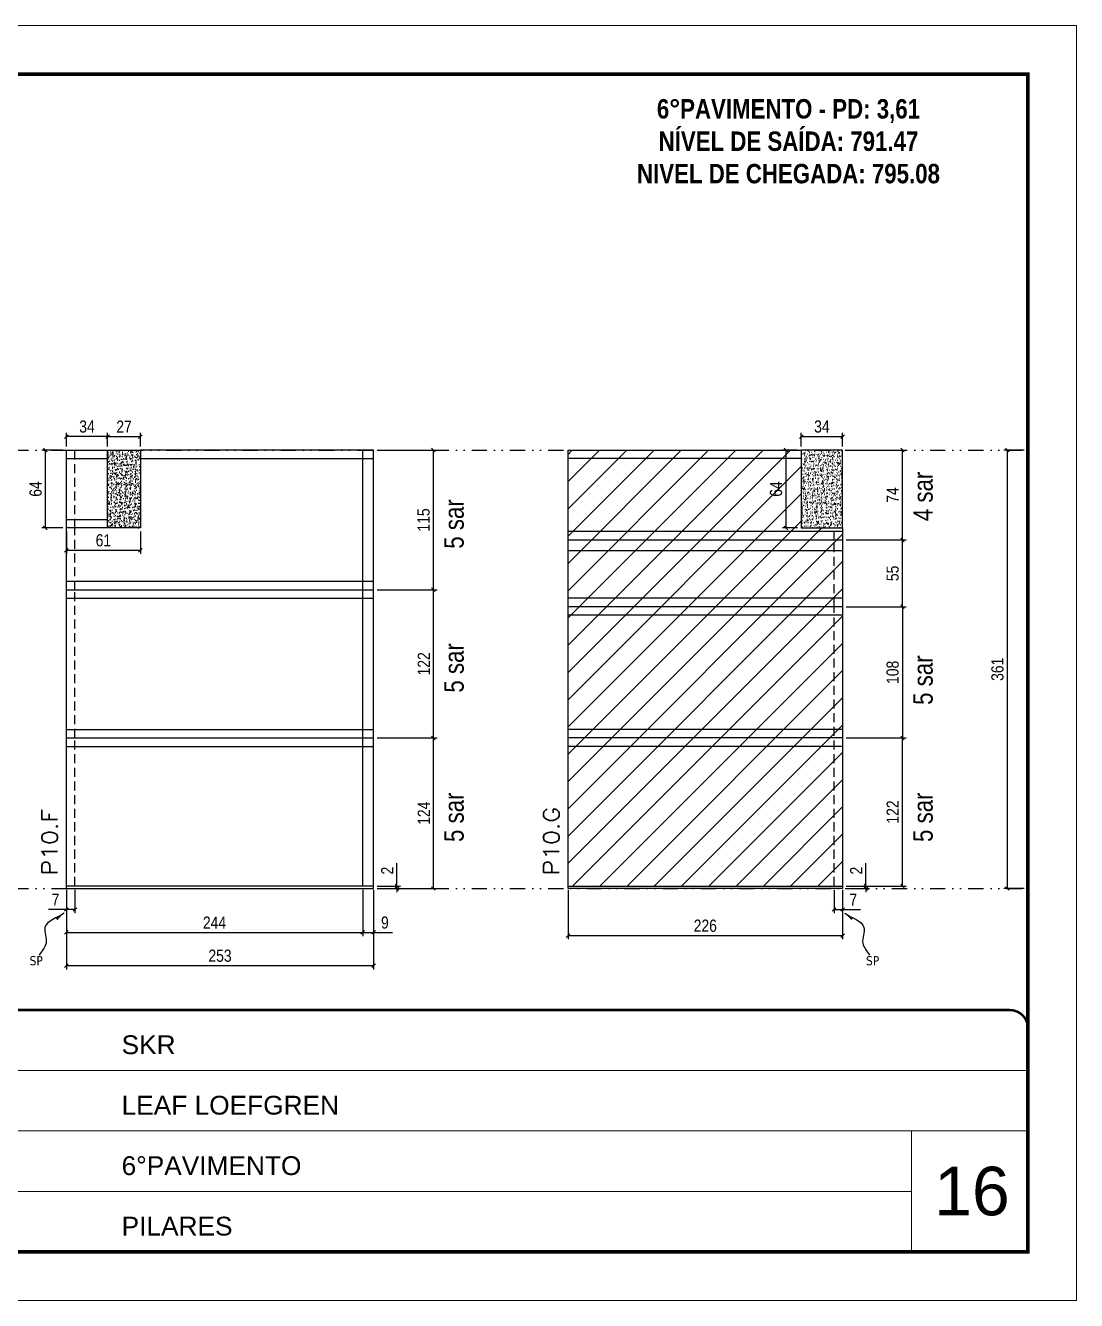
# Model space of a CAD drawing. Extents: x 14400 to 27878, y -21631 to 6985.
# Drawn here: x 19802 to 20667, y 2489 to 3539 of the extents above; entities that cross this region are included whole.
import ezdxf

# ---------------------------------------------------------------- set-up
doc = ezdxf.new("R2010")
doc.units = 0
for name, pattern in [('CONTINUO', [0]), ('DASHED', [0.75, 0.5, -0.25]), ('DIVIDE2', [0.625, 0.25, -0.125, 0, -0.125, 0, -0.125]), ('HIDDEN', [0.375, 0.25, -0.125])]:
    doc.linetypes.add(name, pattern=pattern)
for name, color, linetype, lineweight in [('CARIMBO', 255, 'Continuous', 9), ('Folhas', 255, 'Continuous', 9), ('Hachura', 251, 'Continuous', 9), ('SARRAFO DE PRESSAO', 251, 'DASHED', 9), ('Texto Seção', 7, 'Continuous', 15)]:
    doc.layers.add(name, color=color, linetype=linetype, lineweight=lineweight)
for name, color, linetype in [('COTA', 241, 'Continuous'), ('NOMENCLATURA', 7, 'Continuous'), ('Nível', 160, 'Continuous'), ('Painéis', 200, 'Continuous'), ('SARR_2.2x7', 40, 'Continuous'), ('Sarrafo de Pressão', 42, 'HIDDEN'), ('texto', 7, 'Continuous')]:
    doc.layers.add(name, color=color, linetype=linetype)
doc.styles.add('ARIAL', font='arial.ttf')
doc.styles.add('ARIAL_NARROW', font='ARIALN.TTF', dxfattribs={"height": 0.2})
doc.styles.add('COTA TECNICA', font='techl___.ttf', dxfattribs={"height": 10})
doc.styles.add('COTA TECNICA-50', font='techl___.ttf', dxfattribs={"height": 10})
doc.styles.add('REGUA-120', font='ROMANS.shx', dxfattribs={"height": 15})
doc.styles.add('ROMANC', font='techb___.ttf', dxfattribs={"height": 2.5})
doc.styles.get("Standard").update_dxf_attribs({"font": 'arial.ttf'})
doc.dimstyles.new('COTA PAINEL-50', dxfattribs={"dimtxt": 10, "dimasz": 3, "dimexe": 3, "dimexo": 3, "dimgap": 3, "dimtad": 1, "dimdec": 1, "dimzin": 12, "dimdsep": 46, "dimtxsty": 'COTA TECNICA-50', "dimblk1": 'OBLIQUE', "dimblk2": 'OBLIQUE', "dimsah": 1, "dimcen": 0.9, "dimclrd": 4, "dimclre": 4, "dimclrt": 240, "dimadec": 1, "dimazin": 3, "dimtfac": 1, "dimtdec": 1, "dimtmove": 0, "dimatfit": 3, "dimfxl": 1, "dimtolj": 1, "dimtzin": 12, "dimarcsym": 0})
doc.dimstyles.new('PAINEL', dxfattribs={"dimtxt": 10, "dimasz": 3, "dimexe": 3, "dimexo": 3, "dimgap": 3, "dimtad": 1, "dimdec": 1, "dimzin": 12, "dimdsep": 46, "dimtxsty": 'COTA TECNICA', "dimblk1": 'OBLIQUE', "dimblk2": 'OBLIQUE', "dimsah": 1, "dimcen": 0.9, "dimclrd": 4, "dimclre": 4, "dimclrt": 240, "dimadec": 1, "dimazin": 3, "dimtfac": 1, "dimtdec": 1, "dimtmove": 0, "dimatfit": 3, "dimfxl": 1, "dimtolj": 1, "dimtzin": 12, "dimarcsym": 0})
doc.dimstyles.get("Standard").update_dxf_attribs({"dimtxt": 0.18, "dimasz": 0.18, "dimexe": 0.18, "dimexo": 0.0625, "dimgap": 0.09, "dimtad": 0, "dimtih": 1, "dimtoh": 1, "dimdec": 4, "dimzin": 0, "dimdsep": 46, "dimtxsty": 'Standard', "dimcen": 0.09, "dimadec": 0, "dimazin": 0, "dimtfac": 1, "dimtdec": 4, "dimtofl": 0, "dimtmove": 0, "dimatfit": 3, "dimfxl": 1, "dimtolj": 1, "dimtzin": 0, "dimarcsym": 0})

# ---------------------------------------------------------------- blocks, each defined once
blk = doc.blocks.new('9999999999')
at = {"color": 30, "linetype": 'CONTINUO'}
for p, q in [((98564.6, 34379.6), (99584, 34379.6)), ((98564.6, 34329.8), (99488, 34329.8)), ((99584, 34329.8), (99488, 34329.8)), ((99488, 34329.8), (99488, 34230.2)), ((98564.6, 34280), (99488, 34280))]:
    blk.add_line(p, q, dxfattribs=at)
at = {"color": 30, "linetype": 'CONTINUO', "const_width": 2}
blk.add_lwpolyline([(99584, 34230.2), (99584, 34414.4, 0.414214), (99569, 34429.4), (98229, 34429.4, 0.414214), (98214, 34414.4), (98214, 34245.2, 0.414214), (98229, 34230.2), (99584, 34230.2)], format="xyb", dxfattribs=at)
at = {"layer": 'Folhas'}
blk.add_lwpolyline([(98139, 34190.2), (99624, 34190.2), (99624, 35240.2), (98139, 35240.2)], close=True, dxfattribs=at)
at = {"layer": 'Folhas', "color": 30, "const_width": 3}
blk.add_lwpolyline([(98214, 34230.2), (99584, 34230.2), (99584, 35200.2), (98214, 35200.2)], close=True, dxfattribs=at)
at = {"color": 7, "linetype": 'Continuous', "ltscale": 5, "style": 'ARIAL'}
for s, height, p in [('SKR', 15.48, (98837.7, 34393.1)), ('LEAF LOEFGREN', 15.483, (98837.7, 34343.3)), ('6°PAVIMENTO', 15.483, (98837.7, 34293.5)), ('PILARES', 15.48, (98837.7, 34243.7))]:
    blk.add_text(s, height=height, dxfattribs=at).set_placement(p)
blk = doc.blocks.new('_Oblique')
at = {"color": 0, "linetype": 'ByBlock', "lineweight": -2}
blk.add_line((-0.5, -0.5), (0.5, 0.5), dxfattribs=at)
blk = doc.blocks.new('*D2775')
at = {"layer": 'COTA', "color": 4, "lineweight": -2, "transparency": 16777216}
for p, q in [((20624, 3189.3), (20607.1, 3189.3)), ((20610.1, 2828.3), (20610.1, 3189.3)), ((20624, 2828.3), (20607.1, 2828.3))]:
    blk.add_line(p, q, dxfattribs=at)
at = {"layer": 'Defpoints', "color": 0, "transparency": 16777216}
for p in [(20610.1, 3189.3), (20627, 3189.3), (20627, 2828.3)]:
    blk.add_point(p, dxfattribs=at)
at = {"layer": 'COTA', "color": 4, "lineweight": -2, "transparency": 16777216, "xscale": 3, "yscale": 3, "zscale": 3}
for p, rotation in [((20610.1, 3189.3), 90), ((20610.1, 2828.3), 270)]:
    blk.add_blockref('_Oblique', p, dxfattribs=dict(at, rotation=rotation))
at = {"layer": 'COTA', "color": 240, "transparency": 16777216, "insert": (20601.9, 3008.8), "char_height": 10, "attachment_point": 5, "rotation": 90, "style": 'COTA TECNICA'}
blk.add_mtext('\\A1;361', dxfattribs=at)
blk = doc.blocks.new('*D2817')
at = {"layer": 'COTA', "color": 4, "lineweight": -2, "transparency": 16777216}
for p, q in [((19835.2, 2827.3), (19835.2, 2761.7)), ((20088.2, 2827.3), (20088.2, 2761.7)), ((20088.2, 2764.7), (19835.2, 2764.7))]:
    blk.add_line(p, q, dxfattribs=at)
at = {"layer": 'Defpoints', "color": 0, "transparency": 16777216}
for p in [(19835.2, 2830.3), (20088.2, 2830.3), (19835.2, 2764.7)]:
    blk.add_point(p, dxfattribs=at)
at = {"layer": 'COTA', "color": 4, "lineweight": -2, "transparency": 16777216, "xscale": 3, "yscale": 3, "zscale": 3, "rotation": 180}
blk.add_blockref('_Oblique', (19835.2, 2764.7), dxfattribs=at)
at = {"layer": 'COTA', "color": 4, "lineweight": -2, "transparency": 16777216, "xscale": 3, "yscale": 3, "zscale": 3}
blk.add_blockref('_Oblique', (20088.2, 2764.7), dxfattribs=at)
at = {"layer": 'COTA', "color": 240, "transparency": 16777216, "insert": (19961.7, 2772.9), "char_height": 10, "attachment_point": 5, "style": 'COTA TECNICA'}
blk.add_mtext('\\A1;253', dxfattribs=at)
blk = doc.blocks.new('*D2818')
at = {"layer": 'COTA', "color": 4, "lineweight": -2, "transparency": 16777216}
for p, q in [((19835.2, 2825.3), (19835.2, 2808)), ((19842.2, 2827.3), (19842.2, 2808)), ((19835.2, 2811), (19820.4, 2811)), ((19842.2, 2811), (19835.2, 2811))]:
    blk.add_line(p, q, dxfattribs=at)
at = {"layer": 'Defpoints', "color": 0, "transparency": 16777216}
for p in [(19835.2, 2828.3), (19842.2, 2830.3), (19835.2, 2811)]:
    blk.add_point(p, dxfattribs=at)
at = {"layer": 'COTA', "color": 4, "lineweight": -2, "transparency": 16777216, "xscale": 3, "yscale": 3, "zscale": 3, "rotation": 180}
blk.add_blockref('_Oblique', (19835.2, 2811), dxfattribs=at)
at = {"layer": 'COTA', "color": 4, "lineweight": -2, "transparency": 16777216, "xscale": 3, "yscale": 3, "zscale": 3}
blk.add_blockref('_Oblique', (19842.2, 2811), dxfattribs=at)
at = {"layer": 'COTA', "color": 240, "transparency": 16777216, "insert": (19826.3, 2819.1), "char_height": 10, "attachment_point": 5, "style": 'COTA TECNICA-50'}
blk.add_mtext('\\A1;7', dxfattribs=at)
blk = doc.blocks.new('*D2819')
at = {"layer": 'COTA', "color": 4, "lineweight": -2, "transparency": 16777216}
for p, q in [((20107.4, 2830.3), (20107.4, 2849.1)), ((20091.2, 2830.3), (20110.4, 2830.3)), ((20091.2, 2828.3), (20110.4, 2828.3)), ((20107.4, 2828.3), (20107.4, 2830.3)), ((20107.4, 2828.3), (20107.4, 2825.3))]:
    blk.add_line(p, q, dxfattribs=at)
at = {"layer": 'Defpoints', "color": 0, "transparency": 16777216}
for p in [(20088.2, 2830.3), (20088.2, 2828.3), (20107.4, 2828.3)]:
    blk.add_point(p, dxfattribs=at)
at = {"layer": 'COTA', "color": 4, "lineweight": -2, "transparency": 16777216, "xscale": 3, "yscale": 3, "zscale": 3}
for p, rotation in [((20107.4, 2830.3), 270), ((20107.4, 2828.3), 90)]:
    blk.add_blockref('_Oblique', p, dxfattribs=dict(at, rotation=rotation))
at = {"layer": 'COTA', "color": 240, "transparency": 16777216, "insert": (20099.4, 2843), "char_height": 10, "attachment_point": 5, "rotation": 90, "style": 'COTA TECNICA-50'}
blk.add_mtext('\\A1;2', dxfattribs=at)
blk = doc.blocks.new('*D2820')
at = {"layer": 'COTA', "color": 4, "linetype": 'ByBlock', "lineweight": -2, "transparency": 16777216}
for p, q in [((20091.2, 2952.3), (20140.5, 2952.3)), ((20137.5, 2828.3), (20137.5, 2952.3)), ((20091.2, 2828.3), (20140.5, 2828.3))]:
    blk.add_line(p, q, dxfattribs=at)
at = {"layer": 'Defpoints', "color": 0, "linetype": 'ByBlock', "transparency": 16777216}
for p in [(20088.2, 2952.3), (20137.5, 2952.3), (20088.2, 2828.3)]:
    blk.add_point(p, dxfattribs=at)
at = {"layer": 'COTA', "color": 4, "linetype": 'ByBlock', "lineweight": -2, "transparency": 16777216, "xscale": 3, "yscale": 3, "zscale": 3}
for p, rotation in [((20137.5, 2952.3), 90), ((20137.5, 2828.3), 270)]:
    blk.add_blockref('_Oblique', p, dxfattribs=dict(at, rotation=rotation))
at = {"layer": 'COTA', "color": 240, "linetype": 'ByBlock', "transparency": 16777216, "insert": (20129.5, 2890.3), "char_height": 10, "attachment_point": 5, "rotation": 90, "style": 'COTA TECNICA'}
blk.add_mtext('\\A1;124', dxfattribs=at)
blk = doc.blocks.new('*D2828')
at = {"layer": 'COTA', "color": 4, "lineweight": -2, "transparency": 16777216}
for p, q in [((19835.2, 3192.3), (19835.2, 3203.5)), ((19869.2, 3192.3), (19869.2, 3203.5)), ((19869.2, 3200.5), (19835.2, 3200.5))]:
    blk.add_line(p, q, dxfattribs=at)
at = {"layer": 'Defpoints', "color": 0, "transparency": 16777216}
for p in [(19835.2, 3200.5), (19835.2, 3189.3), (19869.2, 3189.3)]:
    blk.add_point(p, dxfattribs=at)
at = {"layer": 'COTA', "color": 4, "lineweight": -2, "transparency": 16777216, "xscale": 3, "yscale": 3, "zscale": 3, "rotation": 180}
blk.add_blockref('_Oblique', (19835.2, 3200.5), dxfattribs=at)
at = {"layer": 'COTA', "color": 4, "lineweight": -2, "transparency": 16777216, "xscale": 3, "yscale": 3, "zscale": 3}
blk.add_blockref('_Oblique', (19869.2, 3200.5), dxfattribs=at)
at = {"layer": 'COTA', "color": 240, "transparency": 16777216, "insert": (19852.2, 3208.7), "char_height": 10, "attachment_point": 5, "style": 'COTA TECNICA'}
blk.add_mtext('\\A1;34', dxfattribs=at)
blk = doc.blocks.new('*D2829')
at = {"layer": 'COTA', "color": 4, "lineweight": -2, "transparency": 16777216}
for p, q in [((20248.3, 2827.3), (20248.3, 2786.5)), ((20474.3, 2827.3), (20474.3, 2786.5)), ((20248.3, 2789.5), (20474.3, 2789.5))]:
    blk.add_line(p, q, dxfattribs=at)
at = {"layer": 'Defpoints', "color": 0, "transparency": 16777216}
for p in [(20248.3, 2830.3), (20474.3, 2830.3), (20474.3, 2789.5)]:
    blk.add_point(p, dxfattribs=at)
at = {"layer": 'COTA', "color": 4, "lineweight": -2, "transparency": 16777216, "xscale": 3, "yscale": 3, "zscale": 3, "rotation": 180}
blk.add_blockref('_Oblique', (20248.3, 2789.5), dxfattribs=at)
at = {"layer": 'COTA', "color": 4, "lineweight": -2, "transparency": 16777216, "xscale": 3, "yscale": 3, "zscale": 3}
blk.add_blockref('_Oblique', (20474.3, 2789.5), dxfattribs=at)
at = {"layer": 'COTA', "color": 240, "transparency": 16777216, "insert": (20361.3, 2797.6), "char_height": 10, "attachment_point": 5, "style": 'COTA TECNICA'}
blk.add_mtext('\\A1;226', dxfattribs=at)
blk = doc.blocks.new('*D2830')
at = {"layer": 'COTA', "color": 4, "lineweight": -2, "transparency": 16777216}
for p, q in [((20467.3, 2827.3), (20467.3, 2808)), ((20474.3, 2825.3), (20474.3, 2808)), ((20467.3, 2811), (20474.3, 2811)), ((20474.3, 2811), (20489, 2811))]:
    blk.add_line(p, q, dxfattribs=at)
at = {"layer": 'Defpoints', "color": 0, "transparency": 16777216}
for p in [(20467.3, 2830.3), (20474.3, 2828.3), (20474.3, 2811)]:
    blk.add_point(p, dxfattribs=at)
at = {"layer": 'COTA', "color": 4, "lineweight": -2, "transparency": 16777216, "xscale": 3, "yscale": 3, "zscale": 3, "rotation": 180}
blk.add_blockref('_Oblique', (20467.3, 2811), dxfattribs=at)
at = {"layer": 'COTA', "color": 4, "lineweight": -2, "transparency": 16777216, "xscale": 3, "yscale": 3, "zscale": 3}
blk.add_blockref('_Oblique', (20474.3, 2811), dxfattribs=at)
at = {"layer": 'COTA', "color": 240, "transparency": 16777216, "insert": (20483.2, 2819.1), "char_height": 10, "attachment_point": 5, "style": 'COTA TECNICA-50'}
blk.add_mtext('\\A1;7', dxfattribs=at)
blk = doc.blocks.new('*D2831')
at = {"layer": 'COTA', "color": 4, "lineweight": -2, "transparency": 16777216}
for p, q in [((20493.6, 2830.3), (20493.6, 2849.1)), ((20477.3, 2830.3), (20496.6, 2830.3)), ((20477.3, 2828.3), (20496.6, 2828.3)), ((20493.6, 2828.3), (20493.6, 2830.3)), ((20493.6, 2828.3), (20493.6, 2825.3))]:
    blk.add_line(p, q, dxfattribs=at)
at = {"layer": 'Defpoints', "color": 0, "transparency": 16777216}
for p in [(20474.3, 2830.3), (20474.3, 2828.3), (20493.6, 2828.3)]:
    blk.add_point(p, dxfattribs=at)
at = {"layer": 'COTA', "color": 4, "lineweight": -2, "transparency": 16777216, "xscale": 3, "yscale": 3, "zscale": 3}
for p, rotation in [((20493.6, 2830.3), 270), ((20493.6, 2828.3), 90)]:
    blk.add_blockref('_Oblique', p, dxfattribs=dict(at, rotation=rotation))
at = {"layer": 'COTA', "color": 240, "transparency": 16777216, "insert": (20485.6, 2843), "char_height": 10, "attachment_point": 5, "rotation": 90, "style": 'COTA TECNICA-50'}
blk.add_mtext('\\A1;2', dxfattribs=at)
blk = doc.blocks.new('*D2832')
at = {"layer": 'COTA', "color": 4, "lineweight": -2, "transparency": 16777216}
for p, q in [((20440.3, 3192.3), (20440.3, 3203.5)), ((20474.3, 3192.3), (20474.3, 3203.5)), ((20440.3, 3200.5), (20474.3, 3200.5))]:
    blk.add_line(p, q, dxfattribs=at)
at = {"layer": 'Defpoints', "color": 0, "transparency": 16777216}
for p in [(20474.3, 3200.5), (20440.3, 3189.3), (20474.3, 3189.3)]:
    blk.add_point(p, dxfattribs=at)
at = {"layer": 'COTA', "color": 4, "lineweight": -2, "transparency": 16777216, "xscale": 3, "yscale": 3, "zscale": 3, "rotation": 180}
blk.add_blockref('_Oblique', (20440.3, 3200.5), dxfattribs=at)
at = {"layer": 'COTA', "color": 4, "lineweight": -2, "transparency": 16777216, "xscale": 3, "yscale": 3, "zscale": 3}
blk.add_blockref('_Oblique', (20474.3, 3200.5), dxfattribs=at)
at = {"layer": 'COTA', "color": 240, "transparency": 16777216, "insert": (20457.3, 3208.7), "char_height": 10, "attachment_point": 5, "style": 'COTA TECNICA'}
blk.add_mtext('\\A1;34', dxfattribs=at)
blk = doc.blocks.new('*D2833')
at = {"layer": 'COTA', "color": 4, "lineweight": -2, "transparency": 16777216}
for p, q in [((20477.3, 2952.3), (20526.7, 2952.3)), ((20523.7, 2830.3), (20523.7, 2952.3)), ((20477.3, 2830.3), (20526.7, 2830.3))]:
    blk.add_line(p, q, dxfattribs=at)
at = {"layer": 'Defpoints', "color": 0, "transparency": 16777216}
for p in [(20474.3, 2952.3), (20523.7, 2952.3), (20474.3, 2830.3)]:
    blk.add_point(p, dxfattribs=at)
at = {"layer": 'COTA', "color": 4, "lineweight": -2, "transparency": 16777216, "xscale": 3, "yscale": 3, "zscale": 3}
for p, rotation in [((20523.7, 2952.3), 90), ((20523.7, 2830.3), 270)]:
    blk.add_blockref('_Oblique', p, dxfattribs=dict(at, rotation=rotation))
at = {"layer": 'COTA', "color": 240, "transparency": 16777216, "insert": (20515.6, 2891.3), "char_height": 10, "attachment_point": 5, "rotation": 90, "style": 'COTA TECNICA'}
blk.add_mtext('\\A1;122', dxfattribs=at)
blk = doc.blocks.new('*D2834')
at = {"layer": 'COTA', "color": 4, "lineweight": -2, "transparency": 16777216}
for p, q in [((20437.3, 3189.3), (20424.8, 3189.3)), ((20427.8, 3125.3), (20427.8, 3189.3)), ((20437.3, 3125.3), (20424.8, 3125.3))]:
    blk.add_line(p, q, dxfattribs=at)
at = {"layer": 'Defpoints', "color": 0, "transparency": 16777216}
for p in [(20427.8, 3189.3), (20440.3, 3189.3), (20440.3, 3125.3)]:
    blk.add_point(p, dxfattribs=at)
at = {"layer": 'COTA', "color": 4, "lineweight": -2, "transparency": 16777216, "xscale": 3, "yscale": 3, "zscale": 3}
for p, rotation in [((20427.8, 3189.3), 90), ((20427.8, 3125.3), 270)]:
    blk.add_blockref('_Oblique', p, dxfattribs=dict(at, rotation=rotation))
at = {"layer": 'COTA', "color": 240, "transparency": 16777216, "insert": (20419.6, 3157.3), "char_height": 10, "attachment_point": 5, "rotation": 90, "style": 'COTA TECNICA'}
blk.add_mtext('\\A1;64', dxfattribs=at)
blk = doc.blocks.new('*D2835')
at = {"layer": 'COTA', "color": 4, "lineweight": -2, "transparency": 16777216}
for p, q in [((20091.2, 3189.3), (20140.5, 3189.3)), ((20137.5, 3074.3), (20137.5, 3189.3)), ((20091.2, 3074.3), (20140.5, 3074.3))]:
    blk.add_line(p, q, dxfattribs=at)
at = {"layer": 'Defpoints', "color": 0, "transparency": 16777216}
for p in [(20088.2, 3189.3), (20137.5, 3189.3), (20088.2, 3074.3)]:
    blk.add_point(p, dxfattribs=at)
at = {"layer": 'COTA', "color": 4, "lineweight": -2, "transparency": 16777216, "xscale": 3, "yscale": 3, "zscale": 3}
for p, rotation in [((20137.5, 3189.3), 90), ((20137.5, 3074.3), 270)]:
    blk.add_blockref('_Oblique', p, dxfattribs=dict(at, rotation=rotation))
at = {"layer": 'COTA', "color": 240, "transparency": 16777216, "insert": (20129.4, 3131.8), "char_height": 10, "attachment_point": 5, "rotation": 90, "style": 'COTA TECNICA'}
blk.add_mtext('\\A1;115', dxfattribs=at)
blk = doc.blocks.new('*D2837')
at = {"layer": 'COTA', "color": 4, "lineweight": -2, "transparency": 16777216}
for p, q in [((20477.3, 3060.3), (20526.7, 3060.3)), ((20523.7, 3060.3), (20523.7, 2952.3)), ((20477.3, 2952.3), (20526.7, 2952.3))]:
    blk.add_line(p, q, dxfattribs=at)
at = {"layer": 'Defpoints', "color": 0, "transparency": 16777216}
for p in [(20474.3, 3060.3), (20474.3, 2952.3), (20523.7, 2952.3)]:
    blk.add_point(p, dxfattribs=at)
at = {"layer": 'COTA', "color": 4, "lineweight": -2, "transparency": 16777216, "xscale": 3, "yscale": 3, "zscale": 3}
for p, rotation in [((20523.7, 3060.3), 90), ((20523.7, 2952.3), 270)]:
    blk.add_blockref('_Oblique', p, dxfattribs=dict(at, rotation=rotation))
at = {"layer": 'COTA', "color": 240, "transparency": 16777216, "insert": (20515.6, 3006.3), "char_height": 10, "attachment_point": 5, "rotation": 90, "style": 'COTA TECNICA'}
blk.add_mtext('\\A1;108', dxfattribs=at)
blk = doc.blocks.new('*D2842')
at = {"layer": 'COTA', "color": 4, "lineweight": -2, "transparency": 16777216}
for p, q in [((20091.2, 3074.3), (20140.5, 3074.3)), ((20137.5, 2952.3), (20137.5, 3074.3)), ((20091.2, 2952.3), (20140.5, 2952.3))]:
    blk.add_line(p, q, dxfattribs=at)
at = {"layer": 'Defpoints', "color": 0, "transparency": 16777216}
for p in [(20088.2, 3074.3), (20137.5, 3074.3), (20088.2, 2952.3)]:
    blk.add_point(p, dxfattribs=at)
at = {"layer": 'COTA', "color": 4, "lineweight": -2, "transparency": 16777216, "xscale": 3, "yscale": 3, "zscale": 3}
for p, rotation in [((20137.5, 3074.3), 90), ((20137.5, 2952.3), 270)]:
    blk.add_blockref('_Oblique', p, dxfattribs=dict(at, rotation=rotation))
at = {"layer": 'COTA', "color": 240, "transparency": 16777216, "insert": (20129.5, 3013.3), "char_height": 10, "attachment_point": 5, "rotation": 90, "style": 'COTA TECNICA'}
blk.add_mtext('\\A1;122', dxfattribs=at)
blk = doc.blocks.new('*D2843')
at = {"layer": 'COTA', "color": 4, "lineweight": -2, "transparency": 16777216}
for p, q in [((20477.3, 3115.3), (20526.7, 3115.3)), ((20523.7, 3060.3), (20523.7, 3115.3)), ((20477.3, 3060.3), (20526.7, 3060.3))]:
    blk.add_line(p, q, dxfattribs=at)
at = {"layer": 'Defpoints', "color": 0, "transparency": 16777216}
for p in [(20474.3, 3115.3), (20523.7, 3115.3), (20474.3, 3060.3)]:
    blk.add_point(p, dxfattribs=at)
at = {"layer": 'COTA', "color": 4, "lineweight": -2, "transparency": 16777216, "xscale": 3, "yscale": 3, "zscale": 3}
for p, rotation in [((20523.7, 3115.3), 90), ((20523.7, 3060.3), 270)]:
    blk.add_blockref('_Oblique', p, dxfattribs=dict(at, rotation=rotation))
at = {"layer": 'COTA', "color": 240, "transparency": 16777216, "insert": (20515.6, 3087.8), "char_height": 10, "attachment_point": 5, "rotation": 90, "style": 'COTA TECNICA'}
blk.add_mtext('\\A1;55', dxfattribs=at)
blk = doc.blocks.new('*D2844')
at = {"layer": 'COTA', "color": 4, "lineweight": -2, "transparency": 16777216}
for p, q in [((20477.3, 3189.3), (20526.7, 3189.3)), ((20523.7, 3115.3), (20523.7, 3189.3)), ((20477.3, 3115.3), (20526.7, 3115.3))]:
    blk.add_line(p, q, dxfattribs=at)
at = {"layer": 'Defpoints', "color": 0, "transparency": 16777216}
for p in [(20474.3, 3189.3), (20523.7, 3189.3), (20474.3, 3115.3)]:
    blk.add_point(p, dxfattribs=at)
at = {"layer": 'COTA', "color": 4, "lineweight": -2, "transparency": 16777216, "xscale": 3, "yscale": 3, "zscale": 3}
for p, rotation in [((20523.7, 3189.3), 90), ((20523.7, 3115.3), 270)]:
    blk.add_blockref('_Oblique', p, dxfattribs=dict(at, rotation=rotation))
at = {"layer": 'COTA', "color": 240, "transparency": 16777216, "insert": (20515.6, 3152.3), "char_height": 10, "attachment_point": 5, "rotation": 90, "style": 'COTA TECNICA'}
blk.add_mtext('\\A1;74', dxfattribs=at)
blk = doc.blocks.new('*D2845')
at = {"layer": 'COTA', "color": 4, "lineweight": -2, "transparency": 16777216}
for p, q in [((19835.2, 2825.3), (19835.2, 2789.1)), ((20079.2, 2827.3), (20079.2, 2789.1)), ((19835.2, 2792.1), (20079.2, 2792.1))]:
    blk.add_line(p, q, dxfattribs=at)
at = {"layer": 'Defpoints', "color": 0, "transparency": 16777216}
for p in [(19835.2, 2828.3), (20079.2, 2830.3), (20079.2, 2792.1)]:
    blk.add_point(p, dxfattribs=at)
at = {"layer": 'COTA', "color": 4, "lineweight": -2, "transparency": 16777216, "xscale": 3, "yscale": 3, "zscale": 3, "rotation": 180}
blk.add_blockref('_Oblique', (19835.2, 2792.1), dxfattribs=at)
at = {"layer": 'COTA', "color": 4, "lineweight": -2, "transparency": 16777216, "xscale": 3, "yscale": 3, "zscale": 3}
blk.add_blockref('_Oblique', (20079.2, 2792.1), dxfattribs=at)
at = {"layer": 'COTA', "color": 240, "transparency": 16777216, "insert": (19957.2, 2800.2), "char_height": 10, "attachment_point": 5, "style": 'COTA TECNICA'}
blk.add_mtext('\\A1;244', dxfattribs=at)
blk = doc.blocks.new('*D2846')
at = {"layer": 'COTA', "color": 4, "lineweight": -2, "transparency": 16777216}
for p, q in [((20079.2, 2827.3), (20079.2, 2789.1)), ((20088.2, 2825.3), (20088.2, 2789.1)), ((20079.2, 2792.1), (20088.2, 2792.1)), ((20088.2, 2792.1), (20103.8, 2792.1))]:
    blk.add_line(p, q, dxfattribs=at)
at = {"layer": 'Defpoints', "color": 0, "transparency": 16777216}
for p in [(20079.2, 2830.3), (20088.2, 2828.3), (20088.2, 2792.1)]:
    blk.add_point(p, dxfattribs=at)
at = {"layer": 'COTA', "color": 4, "lineweight": -2, "transparency": 16777216, "xscale": 3, "yscale": 3, "zscale": 3, "rotation": 180}
blk.add_blockref('_Oblique', (20079.2, 2792.1), dxfattribs=at)
at = {"layer": 'COTA', "color": 4, "lineweight": -2, "transparency": 16777216, "xscale": 3, "yscale": 3, "zscale": 3}
blk.add_blockref('_Oblique', (20088.2, 2792.1), dxfattribs=at)
at = {"layer": 'COTA', "color": 240, "transparency": 16777216, "insert": (20097.5, 2800.2), "char_height": 10, "attachment_point": 5, "style": 'COTA TECNICA'}
blk.add_mtext('\\A1;9', dxfattribs=at)
blk = doc.blocks.new('*D2847')
at = {"layer": 'COTA', "color": 4, "lineweight": -2, "transparency": 16777216}
for p, q in [((19869.2, 3192.3), (19869.2, 3203.5)), ((19896.2, 3192.3), (19896.2, 3203.5)), ((19869.2, 3200.5), (19896.2, 3200.5))]:
    blk.add_line(p, q, dxfattribs=at)
at = {"layer": 'Defpoints', "color": 0, "transparency": 16777216}
for p in [(19896.2, 3200.5), (19869.2, 3189.3), (19896.2, 3189.3)]:
    blk.add_point(p, dxfattribs=at)
at = {"layer": 'COTA', "color": 4, "lineweight": -2, "transparency": 16777216, "xscale": 3, "yscale": 3, "zscale": 3, "rotation": 180}
blk.add_blockref('_Oblique', (19869.2, 3200.5), dxfattribs=at)
at = {"layer": 'COTA', "color": 4, "lineweight": -2, "transparency": 16777216, "xscale": 3, "yscale": 3, "zscale": 3}
blk.add_blockref('_Oblique', (19896.2, 3200.5), dxfattribs=at)
at = {"layer": 'COTA', "color": 240, "transparency": 16777216, "insert": (19882.7, 3208.6), "char_height": 10, "attachment_point": 5, "style": 'COTA TECNICA'}
blk.add_mtext('\\A1;27', dxfattribs=at)
blk = doc.blocks.new('*D2848')
at = {"layer": 'COTA', "color": 4, "lineweight": -2, "transparency": 16777216}
for p, q in [((19835.2, 3122.3), (19835.2, 3103.9)), ((19896.2, 3122.3), (19896.2, 3103.9)), ((19835.2, 3106.9), (19896.2, 3106.9))]:
    blk.add_line(p, q, dxfattribs=at)
at = {"layer": 'Defpoints', "color": 0, "transparency": 16777216}
for p in [(19835.2, 3125.3), (19896.2, 3125.3), (19896.2, 3106.9)]:
    blk.add_point(p, dxfattribs=at)
at = {"layer": 'COTA', "color": 4, "lineweight": -2, "transparency": 16777216, "xscale": 3, "yscale": 3, "zscale": 3, "rotation": 180}
blk.add_blockref('_Oblique', (19835.2, 3106.9), dxfattribs=at)
at = {"layer": 'COTA', "color": 4, "lineweight": -2, "transparency": 16777216, "xscale": 3, "yscale": 3, "zscale": 3}
blk.add_blockref('_Oblique', (19896.2, 3106.9), dxfattribs=at)
at = {"layer": 'COTA', "color": 240, "transparency": 16777216, "insert": (19865.7, 3115), "char_height": 10, "attachment_point": 5, "style": 'COTA TECNICA'}
blk.add_mtext('\\A1;61', dxfattribs=at)
blk = doc.blocks.new('*D2849')
at = {"layer": 'COTA', "color": 4, "lineweight": -2, "transparency": 16777216}
for p, q in [((19832.2, 3189.3), (19815, 3189.3)), ((19818, 3125.3), (19818, 3189.3)), ((19832.2, 3125.3), (19815, 3125.3))]:
    blk.add_line(p, q, dxfattribs=at)
at = {"layer": 'Defpoints', "color": 0, "transparency": 16777216}
for p in [(19818, 3189.3), (19835.2, 3189.3), (19835.2, 3125.3)]:
    blk.add_point(p, dxfattribs=at)
at = {"layer": 'COTA', "color": 4, "lineweight": -2, "transparency": 16777216, "xscale": 3, "yscale": 3, "zscale": 3}
for p, rotation in [((19818, 3189.3), 90), ((19818, 3125.3), 270)]:
    blk.add_blockref('_Oblique', p, dxfattribs=dict(at, rotation=rotation))
at = {"layer": 'COTA', "color": 240, "transparency": 16777216, "insert": (19809.9, 3157.3), "char_height": 10, "attachment_point": 5, "rotation": 90, "style": 'COTA TECNICA'}
blk.add_mtext('\\A1;64', dxfattribs=at)

msp = doc.modelspace()

# ---------------------------------------------------------------- hatches: boundary and pattern name
at = {"layer": 'COTA'}
h = msp.add_hatch(dxfattribs=at)
h.set_pattern_fill('AR-CONC', color=256, scale=0.03)
h.paths.add_polyline_path([(19896.16, 3189.29), (19869.16, 3189.29), (19869.16, 3125.29), (19896.16, 3125.29)])
h = msp.add_hatch(dxfattribs=at)
h.set_pattern_fill('AR-CONC', color=256, scale=0.03)
h.set_pattern_definition([(50, (816.9404, 3470.7253), (5.4655401, -0.4781726), [0.5715, -6.2865]), (355, (816.9404, 3470.7253), (-1.0573026, 5.7317054), [0.4572, -5.0292175]), (100.451445, (817.396, 3470.6855), (4.4082374, 5.2535326), [0.4857003, -5.3427073]), (46.1842, (816.9404, 3472.249), (8.1323712, -1.2612698), [0.85725, -9.42975]), (96.635558, (817.618, 3472.144), (7.122124, 7.4227837), [0.7285507, -8.0140682]), (351.18415, (816.9404, 3472.249), (7.122124, 7.4227837), [0.685799, -7.543792]), (21, (817.7024, 3471.8683), (4.5484317, -3.0679559), [0.5715, -6.2865]), (326, (817.7024, 3471.8683), (1.8540609, 5.525639), [0.4572, -5.0292]), (71.451445, (818.0815, 3471.6127), (6.4024926, 2.457683), [0.4857003, -5.3426981]), (37.5, (816.9404, 3470.7253), (0.0926581, 2.53665117), [0, -4.96824, 0, -5.1054, 0, -5.04825]), (7.5, (816.9404, 3470.7253), (2.00458988, 3.00541724), [0, -2.91084, 0, -4.85394, 0, -1.92405]), (327.5, (815.2412, 3470.7253), (4.06771786, -0.17186232), [0, -1.905, 0, -5.9436, 0, -7.8867]), (317.5, (814.479, 3470.7253), (4.44387544, 0.7627947), [0, -2.4765, 0, -3.94716, 0, -5.6007])])
h.paths.add_polyline_path([(20440.31, 3125.29), (20474.31, 3125.29), (20474.31, 3189.29), (20440.31, 3189.29)])
at = {"layer": 'Hachura'}
h = msp.add_hatch(dxfattribs=at)
h.set_pattern_fill('ANSI31', color=256, scale=5)
h.paths.add_polyline_path([(20440.31, 3189.29), (20248.31, 3189.29), (20248.31, 3115.29), (20474.31, 3115.29), (20474.31, 3125.29), (20440.31, 3125.29)])
h.paths.add_polyline_path([(20474.31, 3115.29), (20248.31, 3115.29), (20248.31, 3060.29), (20474.31, 3060.29)])
h.paths.add_polyline_path([(20474.31, 3060.29), (20248.31, 3060.29), (20248.31, 2952.29), (20474.31, 2952.29)])
h.paths.add_polyline_path([(20474.31, 2952.29), (20248.31, 2952.29), (20248.31, 2830.29), (20474.31, 2830.29)])

# ---------------------------------------------------------------- linework, layer by layer
at = {"layer": 'COTA'}
for p, q in [((19869.16, 3189.29), (19896.16, 3189.29)), ((20474.31, 3189.29), (20440.31, 3189.29)), ((20474.31, 3125.29), (20474.31, 3189.29))]:
    msp.add_line(p, q, dxfattribs=at)
at = {"layer": 'Nível', "color": 4, "linetype": 'DIVIDE2', "ltscale": 50}
for p, q in [((19256.97, 3189.29), (20626.97, 3189.29)), ((19256.97, 2828.29), (20626.97, 2828.29))]:
    msp.add_line(p, q, dxfattribs=at)
at = {"layer": 'Painéis'}
for p, q in [((19835.16, 3189.29), (19835.16, 2830.29)), ((19835.16, 3189.29), (19869.16, 3189.29)), ((19869.16, 3125.29), (19869.16, 3189.29)), ((20088.16, 3189.29), (19896.16, 3189.29)), ((19896.16, 3189.29), (19896.16, 3125.29)), ((20079.16, 3189.29), (20079.16, 2830.29)), ((20088.16, 2830.29), (20088.16, 3189.29)), ((20248.31, 2830.29), (20248.31, 3189.29)), ((20248.31, 3189.29), (20440.31, 3189.29)), ((20440.31, 3189.29), (20440.31, 3125.29)), ((19896.16, 3125.29), (19835.16, 3125.29)), ((20440.31, 3125.29), (20474.31, 3125.29)), ((20474.31, 3125.29), (20474.31, 2830.29)), ((20474.31, 3115.29), (20248.31, 3115.29)), ((19835.16, 3074.29), (20088.16, 3074.29)), ((20474.31, 3060.29), (20248.31, 3060.29)), ((19835.16, 2952.29), (20088.16, 2952.29)), ((20474.31, 2952.29), (20248.31, 2952.29))]:
    msp.add_line(p, q, dxfattribs=at)
for points in [[(20088.16, 2830.29), (19835.16, 2830.29), (19835.16, 2828.29), (20088.16, 2828.29)], [(20248.31, 2830.29), (20474.31, 2830.29), (20474.31, 2828.29), (20248.31, 2828.29)]]:
    msp.add_lwpolyline(points, close=True, dxfattribs=at)
at = {"layer": 'SARR_2.2x7'}
for p, q in [((19835.16, 3182.29), (19869.16, 3182.29)), ((19896.16, 3182.29), (20088.16, 3182.29)), ((20440.31, 3182.29), (20248.31, 3182.29)), ((19835.16, 3132.29), (19869.16, 3132.29)), ((20474.31, 3122.29), (20248.31, 3122.29)), ((20474.31, 3106.29), (20248.31, 3106.29)), ((19835.16, 3081.29), (20088.16, 3081.29)), ((19835.16, 3067.29), (20088.16, 3067.29)), ((20474.31, 3067.29), (20248.31, 3067.29)), ((20474.31, 3053.29), (20248.31, 3053.29)), ((19835.16, 2959.29), (20088.16, 2959.29)), ((20474.31, 2959.29), (20248.31, 2959.29)), ((19835.16, 2945.29), (20088.16, 2945.29)), ((20474.31, 2945.29), (20248.31, 2945.29))]:
    msp.add_line(p, q, dxfattribs=at)
at = {"layer": 'Sarrafo de Pressão', "ltscale": 30}
for p, q in [((19842.16, 3125.29), (19842.16, 3189.29)), ((19842.16, 3074.29), (19842.16, 3125.29)), ((20467.31, 3115.29), (20467.31, 3125.29)), ((20467.31, 3060.29), (20467.31, 3115.29)), ((19842.16, 2952.29), (19842.16, 3074.29)), ((20467.31, 2830.29), (20467.31, 3060.29)), ((19842.16, 2830.29), (19842.16, 2952.29))]:
    msp.add_line(p, q, dxfattribs=at)

# ---------------------------------------------------------------- block references
at = {"layer": 'SARRAFO DE PRESSAO', "color": 6, "linetype": 'ByBlock'}
msp.add_blockref('9999999999', (-78957.01, -31701.2), dxfattribs=at)

# ---------------------------------------------------------------- texts
at = {"layer": 'CARIMBO', "style": 'ARIAL'}
msp.add_text('16', height=40, dxfattribs=at).set_placement((20549.83, 2559.15))
at = {"layer": 'NOMENCLATURA', "style": 'ARIAL_NARROW'}
for s, p in [('4 sar', (20548.55, 3130.8)), ('5 sar', (20162.4, 3108.11)), ('5 sar', (20162.4, 2989.61)), ('5 sar', (20548.55, 2979.5)), ('5 sar', (20162.4, 2866.61)), ('5 sar', (20548.55, 2866.61))]:
    msp.add_text(s, height=16, rotation=90, dxfattribs=at).set_placement(p)
at = {"layer": 'NOMENCLATURA', "color": 2, "insert": (20429.81, 3505.06), "char_height": 16, "attachment_point": 2, "style": 'ROMANC'}
msp.add_mtext_dynamic_manual_height_columns('\\P6°PAVIMENTO - PD: 3,61\\PNÍVEL DE SAÍDA: 791.47\\PNIVEL DE CHEGADA: 795.08', width=432.3511, gutter_width=1, heights=[0], dxfattribs=at)
at = {"layer": 'texto', "color": 0, "char_height": 7.5, "attachment_point": 5}
for insert in [(19810.38, 2768.79), (20499.09, 2768.79)]:
    msp.add_mtext('{\\fTahoma|b0|i0|c0|p34;\\C4;SP}', dxfattribs=dict(at, insert=insert))
at = {"layer": 'Texto Seção', "style": 'REGUA-120', "width": 1.1}
for s, p in [('P10.F', (19827.91, 2839.05)), ('P10.G', (20241.06, 2839.05))]:
    msp.add_text(s, height=13, rotation=90, dxfattribs=at).set_placement(p)

# ---------------------------------------------------------------- dimensions: what is measured, and where the dimension line sits
at = {"layer": 'COTA'}
for base, p1, p2, dimstyle, picture, middle in [((19835.16, 3200.53), (19869.16, 3189.29), (19835.16, 3189.29), 'PAINEL', '*D2828', (19852.16, 3208.75)), ((19896.16, 3200.53), (19869.16, 3189.29), (19896.16, 3189.29), 'PAINEL', '*D2847', (19882.66, 3208.6)), ((19896.16, 3106.87), (19835.16, 3125.29), (19896.16, 3125.29), 'PAINEL', '*D2848', (19865.66, 3114.97)), ((20079.16, 2792.11), (19835.16, 2828.29), (20079.16, 2830.29), 'PAINEL', '*D2845', (19957.16, 2800.18)), ((20088.16, 2792.11), (20079.16, 2830.29), (20088.16, 2828.29), 'PAINEL', '*D2846', (20097.49, 2800.19)), ((20474.31, 2811.04), (20467.31, 2830.29), (20474.31, 2828.29), 'COTA PAINEL-50', '*D2830', (20483.18, 2819.12))]:
    dim = msp.add_linear_dim(base=base, p1=p1, p2=p2, dimstyle=dimstyle, dxfattribs=at)
    dim.commit()
    dim.dimension.update_dxf_attribs({"geometry": picture, "text_midpoint": middle})
for base, p1, p2, angle, dimstyle, picture, middle in [((20474.31, 3200.53), (20440.31, 3189.29), (20474.31, 3189.29), 180, 'PAINEL', '*D2832', (20457.31, 3208.75)), ((19817.98, 3189.29), (19835.16, 3125.29), (19835.16, 3189.29), 90, 'PAINEL', '*D2849', (19809.88, 3157.29)), ((20137.53, 3189.29), (20088.16, 3074.29), (20088.16, 3189.29), 90, 'PAINEL', '*D2835', (20129.42, 3131.79)), ((20427.75, 3189.29), (20440.31, 3125.29), (20440.31, 3189.29), 90, 'PAINEL', '*D2834', (20419.65, 3157.29)), ((20610.13, 3189.29), (20626.97, 2828.29), (20626.97, 3189.29), 90, 'PAINEL', '*D2775', (20601.91, 3008.79)), ((20523.68, 3115.29), (20474.31, 3060.29), (20474.31, 3115.29), 90, 'PAINEL', '*D2843', (20515.57, 3087.79)), ((20137.53, 3074.29), (20088.16, 2952.29), (20088.16, 3074.29), 90, 'PAINEL', '*D2842', (20129.47, 3013.29)), ((20523.68, 2952.29), (20474.31, 3060.29), (20474.31, 2952.29), 90, 'PAINEL', '*D2837', (20515.55, 3006.29)), ((20523.68, 2952.29), (20474.31, 2830.29), (20474.31, 2952.29), 90, 'PAINEL', '*D2833', (20515.62, 2891.29)), ((19835.16, 2811.04), (19842.16, 2830.29), (19835.16, 2828.29), 180, 'COTA PAINEL-50', '*D2818', (19826.29, 2819.12))]:
    dim = msp.add_linear_dim(base=base, p1=p1, p2=p2, angle=angle, dimstyle=dimstyle, dxfattribs=at)
    dim.commit()
    dim.dimension.update_dxf_attribs({"geometry": picture, "text_midpoint": middle})
for base, p1, p2, angle, override, picture, middle in [((20523.68, 3189.29), (20474.31, 3115.29), (20474.31, 3189.29), 90, {"dimtmove": 1}, '*D2844', (20515.6, 3152.29)), ((19835.16, 2764.67), (20088.16, 2830.29), (19835.16, 2830.29), 180, {"dimarcsym": 2}, '*D2817', (19961.66, 2772.89))]:
    dim = msp.add_linear_dim(base=base, p1=p1, p2=p2, angle=angle, dimstyle='PAINEL', override=override, dxfattribs=at)
    dim.commit()
    dim.dimension.update_dxf_attribs({"geometry": picture, "text_midpoint": middle})
at = {"layer": 'COTA', "linetype": 'ByBlock'}
dim = msp.add_aligned_dim(p1=(20088.16, 2828.29), p2=(20088.16, 2952.29), distance=-49.37, dimstyle='PAINEL', dxfattribs=at)
dim.commit()
dim.dimension.update_dxf_attribs({"geometry": '*D2820', "text_midpoint": (20129.45, 2890.29)})
at = {"layer": 'COTA'}
for base, p1, p2, picture, middle in [((20107.42, 2828.29), (20088.16, 2830.29), (20088.16, 2828.29), '*D2819', (20107.42, 2843.03)), ((20493.57, 2828.29), (20474.31, 2830.29), (20474.31, 2828.29), '*D2831', (20493.57, 2843.03))]:
    dim = msp.add_linear_dim(base=base, p1=p1, p2=p2, angle=90, dimstyle='COTA PAINEL-50', dxfattribs=at)
    dim.commit()
    dim.dimension.update_dxf_attribs({"geometry": picture, "text_midpoint": middle, "dimtype": 160})
dim = msp.add_linear_dim(base=(20474.31, 2789.46), p1=(20248.31, 2830.29), p2=(20474.31, 2830.29), dimstyle='PAINEL', override={"dimarcsym": 2}, dxfattribs=at)
dim.commit()
dim.dimension.update_dxf_attribs({"geometry": '*D2829', "text_midpoint": (20361.31, 2797.56)})

# ---------------------------------------------------------------- leaders
at = {"layer": 'COTA', "path_type": 1}
for points in [[(19833.33, 2808.1), (19817.54, 2796.27), (19818.47, 2783.26), (19812.92, 2773.48)], [(20476.14, 2808.1), (20491.92, 2796.27), (20491, 2783.26), (20496.55, 2773.48)]]:
    msp.add_leader(points, dimstyle='Standard', override={"dimasz": 8}, dxfattribs=at)

doc.saveas('drawing.dxf')
